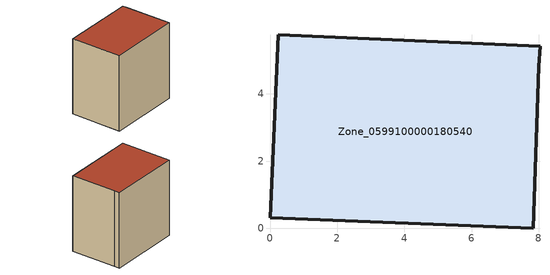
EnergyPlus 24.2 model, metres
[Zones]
Zone_0599100000180540
 floor ground (C_G): 8.01,4.82 7.84,0 0,0.31 0.24,5.76 8.04,5.41 z1.53
 wall outside (C_F): 8.04,5.41 0.24,5.76 0,0.31 7.84,0 8.01,4.82 8.04,5.41 z1.53:9.6
 roof outside (C_R): 7.84,0 8.01,4.82 8.04,5.41 0.24,5.76 0,0.31 z9.6
[BUILDING]
Pand.0599100000180540: North Axis=0; Terrain=City; Loads Convergence Tolerance Value=0.04; Temperature Convergence Tolerance Value=0.4; Solar Distribution=FullExterior; Maximum Number of Warmup Days=25; Minimum Number of Warmup Days=1
[Site:Location]
Rotterdam.The.Hague.AP_ZH_NLD Design_Conditions: Latitude=51.96; Longitude=4.45; Time Zone=1; Elevation=-4.5
[SITE:GROUNDTEMPERATURE:BUILDINGSURFACE]
18, 18, 18, 18, 18, 18, 18, 18, 18, 18, 18, 18
[MATERIAL] Thermal Absorptance=0.9; Solar Absorptance=0.7; Visible Absorptance=0.7
Name | Roughness | Thickness | Conductivity | Density | Specific Heat
G.TC.1946-1964 | MediumSmooth | 0.15 | 1 | 540 | 1210
F.TC.1946-1964 | Rough | 0.3 | 0.857143 | 1920 | 840
R.TC.1946-1964 | MediumRough | 0.2 | 0.235294 | 1500 | 1000
[CONSTRUCTION]
C_G: G.TC.1946-1964
C_F: F.TC.1946-1964
C_R: R.TC.1946-1964
[ZONE]
Zone_0599100000180540: Type=1; Multiplier=1; Ceiling Height=Autocalculate; Volume=Autocalculate; Floor Area=autocalculate; Part of Total Floor Area=Yes
[ZONEINFILTRATION:DESIGNFLOWRATE]
Infil_Zone_0599100000180540: Zone or ZoneList or Space or SpaceList=Zone_0599100000180540; Schedule=AlwaysOn; Design Flow Rate Calculation Method=Flow/Area; Flow Rate per Floor Area=0.003; Constant Term Coefficient=1; Temperature Term Coefficient=0; Velocity Term Coefficient=0; Velocity Squared Term Coefficient=0
[HVACTEMPLATE:ZONE:IDEALLOADSAIRSYSTEM]
Zone_0599100000180540: Maximum Heating Supply Air Temperature=50; Minimum Cooling Supply Air Temperature=13; Maximum Heating Supply Air Humidity Ratio=0.0156; Minimum Cooling Supply Air Humidity Ratio=0.0077; Heating Limit=NoLimit; Cooling Limit=NoLimit; Dehumidification Control Type=ConstantSensibleHeatRatio; Cooling Sensible Heat Ratio=0.7; Dehumidification Setpoint=60; Humidification Control Type=None; Humidification Setpoint=30; Outdoor Air Method=None; Outdoor Air Flow Rate per Person=0.00944; Outdoor Air Flow Rate per Zone Floor Area=0; Outdoor Air Flow Rate per Zone=0; Demand Controlled Ventilation Type=None; Outdoor Air Economizer Type=NoEconomizer; Heat Recovery Type=None; Sensible Heat Recovery Effectiveness=0.7; Latent Heat Recovery Effectiveness=0.65
[ZONECONTROL:THERMOSTAT]
ThermostatControl_Zone_0599100000180540: Zone or ZoneList=Zone_0599100000180540; Control Type Schedule=DualSetpointControlType; Control 1=Thermostat_Zone_0599100000180540; Temperature Difference Between Cutout And Setpoint=0
[THERMOSTATSETPOINT:DUALSETPOINT]
Thermostat_Zone_0599100000180540: Heating Setpoint Temperature Schedule=HeatingSetpoint_Zone_0599100000180540; Cooling Setpoint Temperature Schedule=CoolingSetpoint_Zone_0599100000180540
[SCHEDULE:COMPACT]
HeatingSetpoint_Zone_0599100000180540: Through: 12/31, For: AllDays, Until: 24:00, 21
CoolingSetpoint_Zone_0599100000180540: Through: 12/31, For: AllDays, Until: 24:00, 24
DualSetpointControlType: Through: 12/31, For: AllDays, Until: 24:00, 4
AlwaysOn: Through: 12/31, For: AllDays, Until: 24:00, 1
